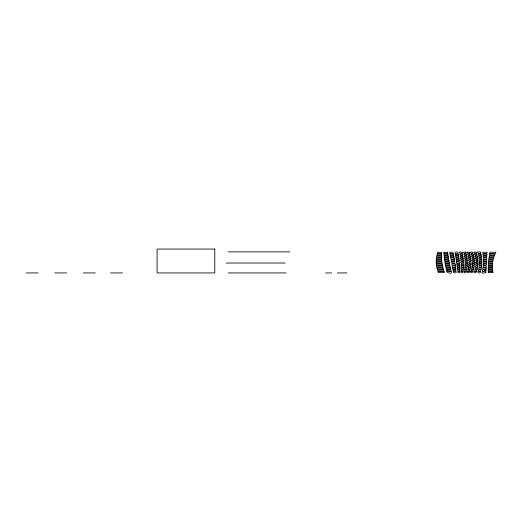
<?xml version="1.0" encoding="UTF-8"?>
<svg xmlns="http://www.w3.org/2000/svg" width="522" height="522" viewBox="0 0 522 522"><rect width="100%" height="100%" fill="white"/><g stroke="black" fill="none" stroke-linecap="round" stroke-linejoin="round"><path stroke-width="0.78" d="M228.205 251.872L289.658 251.872M453.103 252.23L449.664 252.23L449.723 252.628A15.373 0.6 78.9 0 0 449.86 253.516L453.331 253.516A13.696 0.535 81.3 0 0 453.279 253.19M454.923 252.237C458.577 250.436 459.778 255.304 455.151 253.516A13.696 0.535 81.3 0 0 455.093 253.196M454.845 262.227C449.618 260.321 451.08 265.228 455.027 263.421M456.548 262.227C460.123 260.237 460.815 265.404 456.73 263.453L456.678 263.108M226.163 263.023L285.266 263.023M456.215 271.453C451.719 269.77 452.952 274.2 456.358 272.615M457.644 271.447C460.704 269.959 460.737 273.933 457.787 272.608M26.1 272.941L38.152 272.941M54.666 272.941L66.718 272.941M83.279 272.941L95.33 272.941M110.494 272.941L122.546 272.941M228.205 272.941L286.076 272.941M325.682 272.941L331.711 272.941M337.362 272.941L346.817 272.941M456.554 262.272L456.613 262.683M457.474 269.711C460.613 267.943 460.874 272.347 457.598 270.722M455.974 269.717L452.881 269.646A13.017 0.509 78.9 0 0 453.011 270.22L453.148 270.801L456.104 270.729M436.235 262.683L436.248 263.453L442.088 263.453L442.003 262.99A5.481 0.724 80.8 0 1 441.88 262.227L436.242 262.227L436.235 262.683M441.579 252.394L441.579 252.635A15.999 2.121 80.8 0 0 441.592 253.516L437.266 253.516A14.616 5.722 -90 0 1 437.449 252.955L437.717 252.23L441.579 252.394M443.889 252.387L443.889 252.628A15.999 2.121 80.8 0 0 443.909 253.509L447.804 253.516A15.373 0.6 78.9 0 1 447.667 252.628L447.602 252.23L443.889 252.387M461.167 270.22C464.091 273.6 464.149 266.69 461.167 270.22M463.621 264.439L463.608 265.326L461.128 265.326L461.056 264.139L463.621 264.439M465.05 264.439L465.037 265.326L467.412 265.326L467.477 264.139L465.05 264.439M467.49 262.912L467.484 263.421L465.05 263.453L465.017 262.227L467.477 262.227L467.49 262.912M468.847 262.912C472.338 267.153 471.562 258.462 468.847 262.912M474.655 262.683L474.635 263.421L472.436 263.453L472.443 262.227L474.648 262.227L474.655 262.683M475.907 262.683L475.888 263.421L478.054 263.453L478.067 262.227L475.901 262.227L475.907 262.683M492.422 266.22L492.448 267.173L488.279 267.173L488.331 265.998L492.422 266.22M479.359 262.683L479.346 263.421L481.78 263.453L481.806 262.227L479.353 262.227L479.359 262.683M481.799 261.444C475.627 262.918 482.145 257.463 481.799 261.444M483.385 261.444C491.098 263.545 483.118 256.68 483.385 261.444M483.365 262.227C482.824 266.801 491.091 260.524 483.365 262.227M461.115 271.447C460.626 274.97 466.296 270.344 461.115 271.447M485.917 272.543C476.645 275.198 486.445 267.753 485.917 272.543M488.272 272.543L493.159 272.615L492.872 271.46L488.298 271.46L488.272 272.543M492.455 265.254L488.357 265.326L488.422 264.139L492.52 264.139L492.455 265.254M486.021 270.729C477.46 273.313 486.445 265.966 486.021 270.729M488.24 270.729L492.807 270.801L492.605 269.646L488.272 269.646L488.24 270.729M468.815 264.139C468.175 267.93 474.648 262.938 468.815 264.139M463.614 265.998C463.947 269.841 457.513 264.661 463.614 265.998M464.998 265.998C464.339 269.783 470.968 264.719 464.998 265.998M486.126 268.921C478.041 271.349 486.517 264.243 486.126 268.921M488.24 268.915L492.572 268.987L492.455 267.832L488.279 267.832L488.24 268.915M486.23 267.101C478.393 269.385 486.7 262.494 486.23 267.101M481.747 264.139C481.956 268.027 475.744 262.892 481.747 264.139M483.3 264.139C482.693 268.7 490.967 262.312 483.3 264.139M472.403 264.139C471.673 267.851 478.015 263.036 472.403 264.139M478.022 264.139C478.217 267.806 472.651 263.114 478.022 264.139M488.481 263.421L492.579 263.453L492.748 262.227L488.553 262.227L488.481 263.421M488.651 261.444L492.84 261.522L493.107 260.269L488.729 260.269L488.657 261.365M463.549 267.825C463.764 271.518 457.742 266.605 463.549 267.825M464.867 267.825C464.084 271.538 470.668 266.579 464.867 267.825M486.615 259.473C478.478 261.666 487.189 254.527 486.615 259.473M488.86 259.473L493.231 259.551L493.603 258.279L488.951 258.279L488.86 259.473M486.706 257.47L483.3 257.548L483.176 256.263L486.811 256.263L486.706 257.47M489.114 257.47L493.76 257.548L494.23 256.263L489.218 256.263L489.114 257.47M481.604 266.005C481.662 269.867 475.575 264.758 481.604 266.005M486.804 255.454L483.157 255.532L482.981 254.24L486.915 254.24L486.804 255.454M489.414 255.454L494.425 255.532L495 254.24L489.525 254.24L489.414 255.454M468.678 265.998C467.777 269.717 474.518 264.804 468.678 265.998M486.896 253.431L482.954 253.509L482.719 252.23L487.013 252.23L486.896 253.431M489.76 253.431L495.221 253.509L495.9 252.224L489.884 252.224L489.76 253.431M464.665 269.639C463.771 273.26 470.224 268.458 464.665 269.639M477.839 266.005C477.819 269.587 472.488 265.019 477.839 266.005M472.221 265.998C471.183 269.665 477.911 264.889 472.221 265.998M481.375 267.832C481.264 271.681 475.242 266.598 481.375 267.832M464.384 271.453C463.314 274.95 469.689 270.376 464.384 271.453M468.43 267.832C467.334 271.499 474.185 266.651 468.43 267.832M481.062 269.646C480.671 273.6 474.824 268.354 481.062 269.646M477.532 267.832C477.206 271.44 472.214 266.827 477.532 267.832M471.901 267.832C470.59 271.407 477.63 266.755 471.901 267.832M468.064 269.639C466.792 273.234 473.689 268.517 468.064 269.639M480.664 271.46C480.025 275.512 474.257 270.168 480.664 271.46M477.095 269.646C476.495 273.241 471.757 268.667 477.095 269.646M467.595 271.453C466.172 274.911 473.023 270.442 467.595 271.453M471.444 269.646C469.911 273.228 477.173 268.562 471.444 269.646M476.527 271.46C475.855 274.957 471.066 270.526 476.527 271.46M470.857 271.453C469.056 274.957 476.638 270.389 470.857 271.453M214.783 249.059L157.083 249.059L157.083 272.941L214.783 272.941L214.783 249.059M476.181 252.224C469.846 251.089 478.093 256.093 476.181 252.224M480.723 252.224C472.873 250.358 482.08 256.831 480.723 252.224M462.179 252.237C455.347 250.965 463.647 256.328 462.179 252.237M465.846 252.237C459.765 251.258 467.568 256.061 465.846 252.237M469.193 252.237C463.451 251.395 471.144 255.917 469.193 252.237M472.534 252.23C466.759 251.33 474.511 255.904 472.567 252.315M441.481 254.247L437.155 254.247A12.535 4.907 -90 0 0 436.803 255.539L441.534 255.539A12.417 1.651 80.8 0 1 441.481 254.247M447.883 254.24L443.981 254.24A12.417 1.651 80.8 0 0 444.039 255.532L448.091 255.532A12.3 0.476 78.9 0 1 447.883 254.247M453.468 254.247L449.997 254.247A12.3 0.476 78.9 0 0 450.212 255.532L453.696 255.532A12.515 0.489 81.3 0 0 453.468 254.247M458.329 254.247L455.282 254.247A12.515 0.489 81.3 0 1 455.51 255.539L458.531 255.539L458.329 254.247M462.596 254.247C455.686 252.916 463.908 258.397 462.596 254.247M466.4 254.247C460.156 253.17 467.901 258.168 466.4 254.247M469.878 254.247C463.999 253.314 471.555 258.031 469.878 254.247M473.278 254.247C467.497 253.32 475.02 257.992 473.278 254.247M476.854 254.24C470.766 253.137 478.465 258.103 476.854 254.24M481.134 254.24C473.872 252.557 482.256 258.729 481.134 254.24M441.462 256.269L436.725 256.269A10.218 4 90 0 0 436.47 257.555L441.56 257.555A9.259 1.227 80.8 0 1 441.462 256.269M448.183 256.263L444.131 256.263A9.259 1.227 80.8 0 0 444.229 257.548L448.405 257.548A9.533 0.372 78.9 0 1 448.183 256.263M453.833 256.269L450.349 256.269A9.533 0.372 78.9 0 0 450.571 257.555L454.049 257.555A10.936 0.424 81.3 0 0 453.833 256.269M458.655 256.269L455.628 256.269A10.936 0.424 81.3 0 1 455.843 257.555L458.831 257.555L458.655 256.269M462.942 256.269C456.019 254.893 464.091 260.439 462.942 256.269M466.838 256.269C460.502 255.114 468.103 260.25 466.838 256.269M470.42 256.269C464.463 255.251 471.81 260.113 470.42 256.269M473.852 256.269C468.097 255.297 475.294 260.047 473.852 256.269M477.369 256.263C471.496 255.199 478.7 260.1 477.369 256.263M481.441 256.263C474.563 254.788 482.419 260.445 481.441 256.263M441.521 258.279L436.431 258.279A8.535 3.341 90 0 0 436.268 259.551L441.658 259.551A7.151 0.946 80.8 0 1 441.521 258.279M448.509 258.279L444.326 258.279A7.151 0.946 80.8 0 0 444.463 259.551L448.737 259.551L448.509 258.279M454.186 258.279C448.966 256.426 450.199 261.398 454.394 259.551A9.748 0.378 81.3 0 0 454.186 258.279M458.942 258.279L455.954 258.279A9.748 0.378 81.3 0 1 456.163 259.558L459.092 259.558L458.942 258.279M463.216 258.279C456.345 256.85 464.202 262.481 463.216 258.279M467.164 258.279C460.815 257.039 468.188 262.318 467.164 258.279M470.811 258.279C464.834 257.17 471.914 262.194 470.811 258.279M474.276 258.279C468.56 257.248 475.411 262.109 474.276 258.279M477.741 258.279C472.038 257.215 478.798 262.103 477.741 258.279M481.656 258.279C475.131 256.889 482.452 262.383 481.656 258.279M441.664 260.276L436.268 260.276A7.419 2.904 90 0 0 436.19 261.529L441.834 261.529A5.925 0.783 80.8 0 1 441.664 260.276M448.848 260.269L444.574 260.269A5.925 0.783 80.8 0 0 444.751 261.522L449.09 261.522L448.848 260.269M454.525 260.269C449.338 258.442 450.577 263.336 454.721 261.522A8.92 0.346 81.3 0 0 454.525 260.269M459.197 260.269L456.261 260.269A8.92 0.346 81.3 0 1 456.456 261.522L459.321 261.522L459.197 260.269M463.419 260.269C456.711 258.847 464.162 264.406 463.419 260.269M467.373 260.269C461.122 259.01 468.09 264.269 467.373 260.269M471.053 260.269C465.161 259.134 471.797 264.158 471.053 260.269M474.537 260.269C468.926 259.232 475.294 264.06 474.537 260.269M477.976 260.269C472.443 259.238 478.687 264.041 477.976 260.269M449.207 262.227L444.868 262.227A5.481 0.724 80.8 0 0 444.992 262.984L445.07 263.453L449.449 263.453L449.207 262.227M463.549 262.227C456.894 260.993 464.332 266.22 463.549 262.227M442.18 264.139L436.34 264.139A6.864 2.688 -90 0 0 436.438 265.333L442.415 265.333A5.846 0.776 80.8 0 1 442.18 264.139M449.572 264.139L445.194 264.139A5.846 0.776 80.8 0 0 445.436 265.333L449.82 265.333L449.572 264.139M455.151 264.139C450.108 262.383 451.341 267.049 455.321 265.326A8.43 0.326 81.3 0 0 455.151 264.139M459.582 264.132L456.809 264.132A8.43 0.326 81.3 0 1 456.978 265.326L459.654 265.326L459.582 264.132M442.545 266.005L436.568 266.005A7.784 3.047 90 0 0 436.744 267.173L442.819 267.173A7.315 0.972 80.8 0 1 442.545 266.005M449.951 266.005L445.566 266.005A7.315 0.972 80.8 0 0 445.84 267.173L450.205 267.173L449.951 266.005M455.438 265.998C450.499 264.276 451.732 268.85 455.602 267.173A9.239 0.359 81.3 0 0 455.438 265.998M459.719 265.998L457.044 265.998A9.239 0.359 81.3 0 1 457.207 267.166L459.765 267.166L459.719 265.998M442.982 267.838L436.907 267.838A9.722 3.804 90 0 0 437.168 268.993L443.289 268.993A10.153 1.344 80.8 0 1 442.982 267.838M450.349 267.838L445.984 267.838A10.153 1.344 80.8 0 0 446.29 268.993L450.61 268.993A10.14 0.391 78.9 0 1 450.349 267.838M455.706 267.832L452.515 267.832A10.14 0.391 78.9 0 0 452.77 268.987L455.863 268.987A10.962 0.431 81.3 0 0 455.706 267.832M459.823 267.825L457.265 267.825A10.962 0.431 81.3 0 1 457.416 268.987L459.843 268.987L459.823 267.825M443.485 269.646L437.364 269.646A12.078 4.724 90 0 0 437.547 270.298L437.704 270.801L443.824 270.801L443.674 270.298A13.559 1.801 80.8 0 1 443.485 269.646M450.767 269.652L446.447 269.652A13.559 1.801 80.8 0 0 446.636 270.298C446.545 271.453 451.843 271.629 450.897 270.226A13.017 0.509 78.9 0 1 450.767 269.652M444.052 271.46L437.932 271.46L438.349 272.615L444.431 272.615L444.052 271.46M451.21 271.46C439.916 268.843 453.037 276.529 451.21 271.46"/></g></svg>
